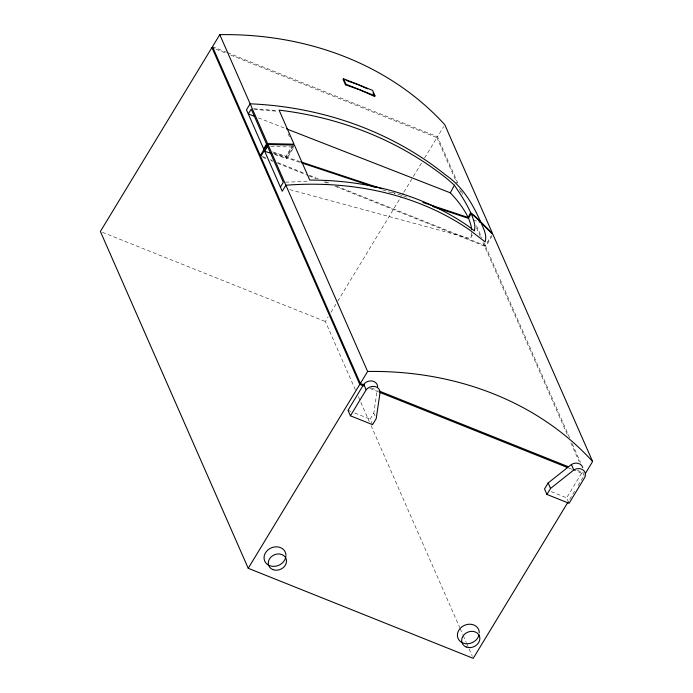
<?xml version="1.0" encoding="UTF-8"?>
<svg xmlns="http://www.w3.org/2000/svg" width="693" height="693" viewBox="0 0 693 693"><rect width="100%" height="100%" fill="white"/><g stroke="black" fill="none" stroke-linecap="round" stroke-linejoin="round"><path stroke-width="0.52" stroke-dasharray="3.46 2.6" d="M372.565 424.653L370.157 419.161L373.804 413.149L377.2 390.107M289.813 189.657L470.417 238.565L472.435 234.745M292.914 146.024L286.244 157.016L285.923 156.289L291.892 146.448M294.43 145.106L286.642 157.935L286.963 158.662L293.477 147.93M355.379 389.89L325.372 321.535L328.179 316.909M330.977 312.292L337.144 302.131M337.708 301.204L401.056 196.777M401.611 195.85L403.291 193.078M403.854 192.152L412.829 177.365M413.383 176.446L421.794 162.578M424.601 157.961L436.928 137.63L230.015 54.808M457.908 183.281L437.474 136.729L443.65 126.559M336.642 186.174L485.299 245.677L491.467 235.507M569.663 437.863L485.706 246.587L491.874 236.417M568.676 502.39L566.666 497.817L582.432 471.838L584.84 477.33M569.646 499.393L575.814 489.232M578.057 485.533L583.099 477.217M285.464 182.198L309.052 181.271M270.764 146.518L294.023 147.037M253.673 108.714L277.668 110.646M254.348 109.407L278.343 111.33M272.747 151.906L285.923 156.289M274.081 152.98L299.601 161.46M392.065 192.204L409.528 198.007M273.475 153.551L299.93 162.353M382.701 189.873L394.967 193.945M473.319 219.993L477.13 221.266M274.809 154.626L286.963 158.662M258.342 117.853L285.481 128.456M212.482 46.674L226.542 52.296M227.547 52.703L437.474 136.729M215.956 49.177L225.996 53.196M262.318 156.419L266.337 158.03M270.348 159.641L272.358 160.447M277.382 162.457L304.504 173.311M309.528 175.32L319.568 179.34M325.597 181.748L330.622 183.758M262.716 157.337L266.736 158.948M270.755 160.551L272.765 161.356M277.789 163.366L307.917 175.433M308.922 175.831L315.956 178.647M323.986 181.861L328.006 183.472M335.04 186.287L485.706 246.587M102.391 232.285L325.372 321.535M371.387 387.907L377.408 390.324M577.295 470.33L583.315 472.739M369.828 388.409L378.872 392.03M568.71 468.009L571.725 469.222M572.73 469.62L583.775 474.047M348.007 410.299L350.892 411.451M354.747 412.993L370.157 419.161M551.264 491.649L566.666 497.817M461.391 191.199L463.565 196.154M476.602 225.866L481.826 237.751M484 242.706L485.299 245.677M572.279 443.815L580.543 462.638M436.928 137.63L456.93 183.195M459.546 189.146L461.278 193.104M476.498 227.78L480.414 236.694M483.021 242.637L567.818 435.81M570.867 442.74L579.131 461.564M288.245 133.879L289.535 136.816M373.804 413.149L375.008 415.895M358.42 396.82L369.291 421.587M371.032 425.554L459.745 627.641M460.178 628.629L462.785 634.571M463.227 635.568L466.268 642.498M466.701 643.494L472.357 656.366M471.673 232.666A121.526 44.369 28 0 1 470.417 238.565"/><path stroke-width="1.04" d="M379.27 390.627L380.067 392.455L376.212 418.641L372.565 424.653L350.415 415.783L348.007 410.299L363.764 384.312A7.944 6.713 -23.7 0 1 372.401 381.055A7.944 6.713 -23.7 0 1 377.659 386.963M470.66 212.638L468.087 217.481L466.597 214.423A121.526 44.369 28 0 0 450.337 192.827L454.383 185.196L447.687 179.296A334.035 296.335 -13.1 0 0 279.08 110.135L294.023 144.187L267.602 143.598L260.308 155.622L212.482 46.674L219.776 34.65A329.062 278.144 -23.7 0 1 444.767 124.705L492.593 233.654L475.918 216.987L470.66 212.638L469.196 209.52A114.787 23.986 46.5 0 0 461.321 195.643L454.383 185.196M471.604 229.383A121.526 44.369 28 0 0 468.546 218.408L471.101 213.591L476.316 217.905L492.992 234.572L592.619 461.521L585.325 473.544M280.414 187.11L283.324 182.276L267.593 146.448L264.674 151.256L271.769 153.612M213.946 48.371L211.937 47.574L100.381 231.479L248.233 568.295L473.224 658.35L567.965 502.165M263.635 148.874L266.545 144.066L251.221 109.147L248.293 113.929L254.322 116.285M471.101 213.591A114.614 23.952 46.5 0 1 474.904 226.585L474.462 230.934L468.251 226.143A334.035 264.007 -31.7 0 0 309.78 180.076L294.43 145.106L268 144.516L260.707 156.531L360.334 383.489L364.353 385.091M343.468 78.699L343.087 79.331L345.495 84.823L360.395 90.073L374.61 96.474L374.991 95.842L372.583 90.35L343.468 78.699L345.876 84.182L374.991 95.842M345.495 84.823L345.876 84.182M248.233 568.295L359.788 384.39L211.937 47.574M360.334 383.489L367.628 371.465L268 144.516M350.415 415.783L366.173 389.804A7.944 6.713 -23.7 0 1 374.809 386.538A7.944 6.713 -23.7 0 1 380.067 392.455M582.796 467.61A7.944 6.713 -23.7 0 0 571.379 464.501L548.163 482.943L544.516 488.955L546.924 494.438L569.083 503.309L584.84 477.33A7.944 6.713 -23.7 0 0 582.761 469.776A7.944 6.713 -23.7 0 0 573.787 469.993L550.571 488.435L546.924 494.438M300.623 161.798L381.791 188.782M422.886 202.451L468.087 217.481M301.975 163.028L375.545 187.491M432.779 206.514L468.546 218.408M479.045 221.899L480.951 222.531C483.541 228.473 487.162 235.23 485.135 241.9L470.071 230.284A333.983 263.955 -31.7 0 0 285.871 185.222L282.233 191.259L264.354 150.52M346.067 80.379L357.986 84.581L367.463 88.851M286.486 128.846L450.337 192.827M379.417 391.129L568.251 466.71M359.788 384.39L363.808 385.992M379.877 392.429L567.706 467.61M480.552 221.621C472.635 203.759 462.378 186.365 445.868 175.147A333.983 296.283 -13.1 0 0 250.13 103.811L246.474 109.789L263.955 149.61M571.379 464.501L573.787 469.993M548.163 482.943L550.571 488.435M372.999 92.819L374.61 96.474M219.776 34.65L267.602 143.598M363.764 384.312L366.173 389.804M285.888 556.375A11.218 9.485 -23.7 0 1 268.884 565.332A11.218 9.485 -23.7 0 1 269.828 548.605A11.218 9.485 -23.7 0 1 285.949 555.379M479.062 634.805A11.218 9.485 -23.7 0 1 461.607 642.385A11.218 9.485 -23.7 0 1 463.522 625.796A11.218 9.485 -23.7 0 1 479.296 632.77M367.628 371.465A329.062 278.144 -23.7 0 1 592.619 461.521M272.843 569.594A9.347 7.9 -23.7 0 0 286.53 561.07A9.347 7.9 -23.7 0 0 272.825 555.587A9.347 7.9 -23.7 0 0 272.843 569.594M466.19 646.985A9.347 7.9 -23.7 0 0 479.877 638.461A9.347 7.9 -23.7 0 0 466.181 632.978A9.347 7.9 -23.7 0 0 466.19 646.985"/></g></svg>
